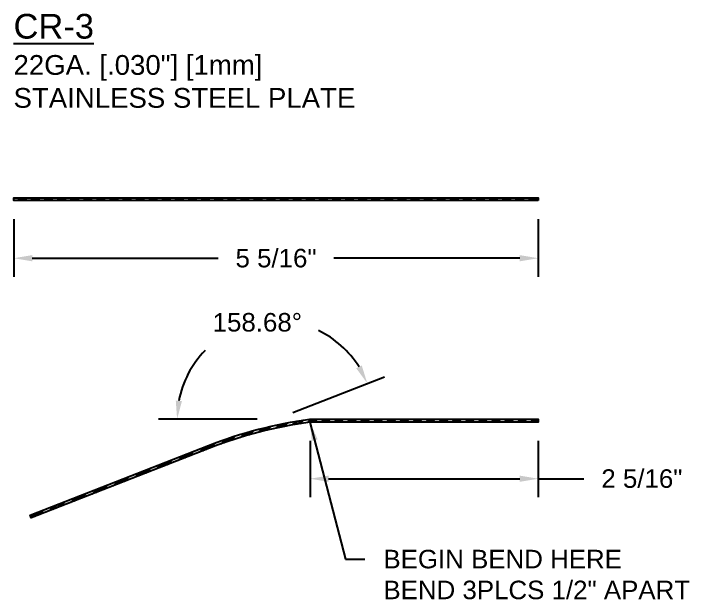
# Model space of a CAD drawing. Header units: inches. Extents: x -4 to 31.2, y -4.3 to 4.6.
# Drawn here: x 24.31 to 31.16, y -3.15 to 2.78 of the extents above; entities that cross this region are included whole.
import ezdxf

# ---------------------------------------------------------------- set-up
doc = ezdxf.new("R2010")
doc.units = ezdxf.units.IN
doc.header["$MEASUREMENT"] = 0
for name, color, linetype in [('Dimensions', 3, 'Continuous'), ('Metals', 7, 'Continuous'), ('Text', 2, 'Continuous')]:
    doc.layers.add(name, color=color, linetype=linetype)
doc.styles.add('Arial', font='arial.ttf')
doc.dimstyles.new('Arial', dxfattribs={"dimtxt": 0.1875, "dimasz": 0.1875, "dimexe": 0.1875, "dimexo": 0.1875, "dimgap": 0.1875, "dimtad": 0, "dimtih": 1, "dimtoh": 1, "dimdec": 4, "dimzin": 0, "dimdsep": 46, "dimlunit": 4, "dimtxsty": 'Arial', "dimcen": 0.09, "dimadec": 0, "dimazin": 0, "dimtfac": 1, "dimtdec": 4, "dimtofl": 0, "dimtmove": 0, "dimatfit": 3, "dimfxl": 0, "dimfrac": 2, "dimtolj": 1, "dimtzin": 0, "dimarcsym": 0})

# ---------------------------------------------------------------- blocks, each defined once
blk = doc.blocks.new('*D14')
at = {"layer": 'Defpoints', "color": 0}
for p in [(24.3158, 0.8867), (29.6283, 0.8867), (29.6283, 0.3039)]:
    blk.add_point(p, dxfattribs=at)
at = {"layer": 'Dimensions', "color": 0, "lineweight": -2}
for p, q in [((24.3158, 0.6992), (24.3158, 0.1164)), ((29.6283, 0.6992), (29.6283, 0.1164)), ((24.5033, 0.3039), (26.3855, 0.3039)), ((29.4408, 0.3039), (27.5586, 0.3039))]:
    blk.add_line(p, q, dxfattribs=at)
at = {"layer": 'Dimensions', "color": 0}
for points in [[(24.5033, 0.3352), (24.5033, 0.2727), (24.3158, 0.3039)], [(29.4408, 0.3352), (29.4408, 0.2727), (29.6283, 0.3039)]]:
    blk.add_solid(points, dxfattribs=at)
at = {"layer": 'Dimensions', "color": 0, "insert": (26.972, 0.3039), "char_height": 0.1875, "attachment_point": 5, "style": 'Arial'}
blk.add_mtext('\\A1;5 5/16"', dxfattribs=at)
blk = doc.blocks.new('*D23')
at = {"layer": 'Defpoints', "color": 0}
for p in [(27.2386, -0.366), (27.3141, -1.3258), (29.6283, -1.3258), (26.2878, -1.5911), (24.4801, -2.2967)]:
    blk.add_point(p, dxfattribs=at)
at = {"layer": 'Dimensions', "color": 0, "lineweight": -2}
for p, q in [((27.1419, -1.2577), (28.0711, -0.895)), ((26.7798, -1.3258), (25.7823, -1.3258))]:
    blk.add_line(p, q, dxfattribs=at)
for start, end in [(32.10892, 64.27553), (135.66982, 169.21409)]:
    blk.add_arc((26.9673, -1.3258), 0.9975, start, end, dxfattribs=at)
at = {"layer": 'Dimensions', "color": 0}
for points in [[(27.8401, -0.7816), (27.7842, -0.8097), (27.8965, -0.9631)], [(26.0185, -1.1421), (25.9563, -1.1362), (25.9698, -1.3258)]]:
    blk.add_solid(points, dxfattribs=at)
at = {"layer": 'Dimensions', "color": 0, "insert": (26.7827, -0.3456), "char_height": 0.1875, "attachment_point": 5, "style": 'Arial'}
blk.add_mtext('\\A1;158.68°', dxfattribs=at)
blk = doc.blocks.new('*D24')
at = {"layer": 'Defpoints', "color": 0}
for p in [(27.316, -1.3558), (29.6283, -1.3558), (29.6283, -1.9277)]:
    blk.add_point(p, dxfattribs=at)
at = {"layer": 'Dimensions', "color": 0, "lineweight": -2}
for p, q in [((27.316, -1.5433), (27.316, -2.1152)), ((29.6283, -1.5433), (29.6283, -2.1152)), ((27.5035, -1.9277), (29.4408, -1.9277)), ((29.6283, -1.9277), (30.0892, -1.9277))]:
    blk.add_line(p, q, dxfattribs=at)
at = {"layer": 'Dimensions', "color": 0}
for points in [[(27.5035, -1.8965), (27.5035, -1.959), (27.316, -1.9277)], [(29.4408, -1.8965), (29.4408, -1.959), (29.6283, -1.9277)]]:
    blk.add_solid(points, dxfattribs=at)
at = {"layer": 'Dimensions', "color": 0, "insert": (30.6774, -1.9277), "char_height": 0.1875, "attachment_point": 5, "style": 'Arial'}
blk.add_mtext('\\A1;2 5/16"', dxfattribs=at)

msp = doc.modelspace()

# ---------------------------------------------------------------- hatches: boundary and pattern name
at = {"layer": 'Metals'}
h = msp.add_hatch(dxfattribs=at)
h.set_pattern_fill('ANSI34', color=256, scale=0.125, style=0)
h.paths.add_polyline_path([(29.628268, 0.886724), (29.628268, 0.916724), (24.315768, 0.916724), (24.315768, 0.886724)])
h = msp.add_hatch(dxfattribs=at)
h.set_pattern_fill('ANSI34', color=256, scale=0.125, style=0)
h.set_pattern_definition([(45, (22.688595, -1.98489), (-0.0662913, 0.0662913), []), (45, (22.71069, -1.98489), (-0.0662913, 0.0662913), []), (45, (22.73279, -1.98489), (-0.0662913, 0.0662913), []), (45, (22.75489, -1.98489), (-0.0662913, 0.0662913), [])])
h.paths.add_polyline_path([(27.315993, -1.355848), (29.628268, -1.355848), (29.628268, -1.325848), (27.314063, -1.325848, 0.06039832), (26.287797, -1.59107), (24.480135, -2.296685), (24.490396, -2.324875), (26.298677, -1.619019, -0.06028509)])

# ---------------------------------------------------------------- linework, layer by layer
msp.add_lwpolyline([(29.628268, 0.886724), (24.315768, 0.886724), (24.315768, 0.916724), (29.628268, 0.916724)], close=True)
msp.add_lwpolyline([(27.315993, -1.355848, 0.06028509), (26.298677, -1.619019), (24.490396, -2.324875), (24.480135, -2.296685), (26.287797, -1.59107, -0.06039832), (27.314063, -1.325848), (29.628268, -1.325848), (29.628268, -1.355848), (27.315768, -1.355848)], format="xyb", dxfattribs=at)

# ---------------------------------------------------------------- texts
at = {"layer": 'Text', "insert": (24.31289, 2.777024), "char_height": 0.25, "width": 5.46875, "attachment_point": 1, "style": 'Arial'}
msp.add_mtext('{\\LCR-3\\P\\H0.8x;\\l22GA. [.030"] [1mm]\\PSTAINLESS STEEL PLATE}', dxfattribs=at)
at = {"layer": 'Text', "insert": (28.059407, -2.647444), "char_height": 0.1875, "attachment_point": 1, "style": 'Arial'}
msp.add_mtext('\\A1;BEGIN BEND HERE\\PBEND 3PLCS 1/2" APART', dxfattribs=at)

# ---------------------------------------------------------------- dimensions: what is measured, and where the dimension line sits
at = {"layer": 'Dimensions'}
dim = msp.add_linear_dim(base=(29.628268, 0.30395), p1=(24.315768, 0.886724), p2=(29.628268, 0.886724), dimstyle='Arial', override={"dimdec": 5, "dimpost": '\\X'}, dxfattribs=at)
dim.commit()
dim.dimension.update_dxf_attribs({"geometry": '*D14', "text_midpoint": (26.972018, 0.30395)})
dim = msp.add_angular_dim_2l(base=(27.23859, -0.365972), line1=((27.314063, -1.325848), (29.628268, -1.325848)), line2=((24.480135, -2.296685), (26.287797, -1.59107)), dimstyle='Arial', override={"dimdec": 5, "dimpost": '\\X', "dimadec": 2}, dxfattribs=at)
dim.commit()
dim.dimension.update_dxf_attribs({"geometry": '*D23', "text_midpoint": (26.782708, -0.345577)})
dim = msp.add_linear_dim(base=(29.6282676, -1.9277279), p1=(27.3159928, -1.3558478), p2=(29.6282676, -1.3558478), angle=0, dimstyle='Arial', override={"dimdec": 5, "dimpost": '\\X'}, dxfattribs=at)
dim.commit()
dim.dimension.update_dxf_attribs({"geometry": '*D24', "text_midpoint": (30.6773595, -1.9277279), "dimtype": 161})

# ---------------------------------------------------------------- leaders
at = {"layer": 'Text', "annotation_type": 0, "has_hookline": 1, "hookline_direction": 0, "text_width": 3.081983}
msp.add_leader([(27.315768, -1.355848), (27.675925, -2.741194), (27.871907, -2.741194)], dimstyle='Arial', override={"dimgap": 0.1875, "dimtad": 0}, dxfattribs=at)

doc.saveas('drawing.dxf')
